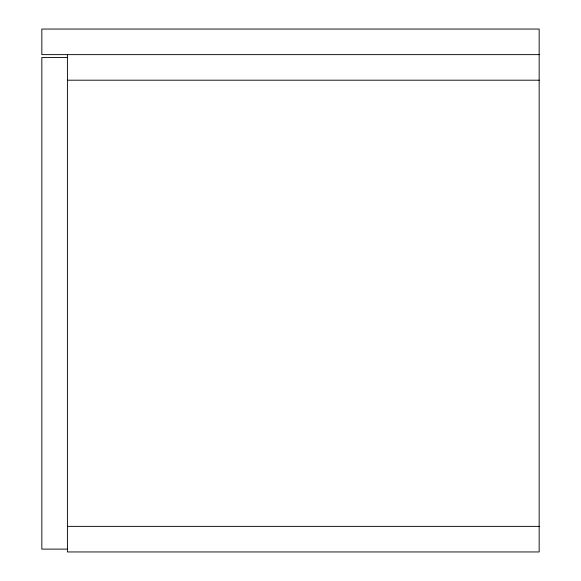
<?xml version="1.0" encoding="UTF-8"?>
<svg xmlns="http://www.w3.org/2000/svg" width="581" height="581" viewBox="0 0 581 581"><rect width="100%" height="100%" fill="white"/><g stroke="black" fill="none" stroke-linecap="round" stroke-linejoin="round"><path stroke-width="0.87" d="M539.161 54.629L41.839 54.629L41.839 29.05L539.161 29.05L539.161 551.95L67.418 551.95L67.418 54.629M67.418 57.468L41.839 57.468L41.839 549.11L67.418 549.11M67.418 80.2L539.161 80.2M67.418 526.371L539.161 526.371"/></g></svg>
